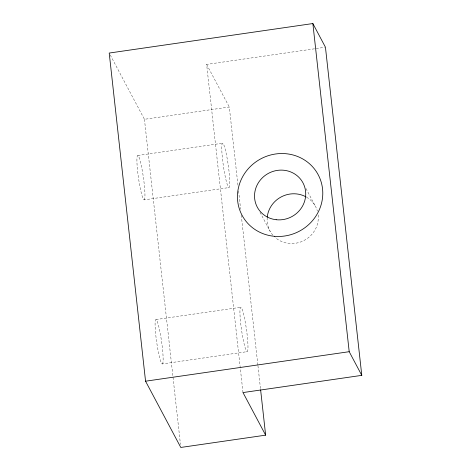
<?xml version="1.0" encoding="UTF-8"?>
<svg xmlns="http://www.w3.org/2000/svg" width="471" height="471" viewBox="0 0 471 471"><rect width="100%" height="100%" fill="white"/><g stroke="black" fill="none" stroke-linecap="round" stroke-linejoin="round"><path stroke-width="0.35" stroke-dasharray="2.35 1.77" d="M242.995 392.567L206.645 64.421L324.719 47.318M110.249 55.001L144.444 119.304L229.295 107.017L237.955 185.215M137.82 155.483L222.671 143.196M144.073 199.875A22.425 2.461 81.8 0 0 141.588 166.946A22.425 2.461 81.8 0 0 137.173 166.216A22.425 2.461 81.8 0 0 144.073 199.875L228.93 187.582A22.425 2.461 81.8 0 0 226.439 154.659A22.425 2.461 81.8 0 0 222.029 153.923A22.425 2.461 81.8 0 0 228.93 187.582M155.989 319.556L240.84 307.263M162.248 363.948A22.425 2.461 81.8 0 0 159.763 331.019A22.425 2.461 81.8 0 0 155.348 330.289A22.425 2.461 81.8 0 0 162.248 363.948L247.098 351.654A22.425 2.461 81.8 0 0 244.614 318.726A22.425 2.461 81.8 0 0 240.198 317.996A22.425 2.461 81.8 0 0 247.098 351.654M305.997 188.565L315.176 205.833M206.645 64.421L229.295 107.017M260.027 212.297L270.23 231.485M238.603 191.061L240.628 209.33M241.276 215.176L257.867 364.996M257.949 365.726L260.54 389.117M144.444 119.304L180.464 444.524M306.603 197.214A25.876 24.598 -28 0 1 317.419 211.167M318.16 214.97A25.876 24.598 -28 0 1 304.072 240.475A25.876 24.598 -28 0 1 275.117 237.449M272.839 235.159A25.876 24.598 -28 0 1 267.175 217.802"/><path stroke-width="0.71" d="M265.638 435.157L242.995 392.567L361.787 375.358L325.443 47.212L312.862 23.55L109.213 53.052L145.557 381.198L180.787 447.45L265.638 435.157L260.622 389.847M145.557 381.198L349.205 351.696L361.787 375.358M312.862 23.55L349.205 351.696M267.234 217.149A25.876 24.598 -28 0 1 306.038 196.89M274.77 236.33A43.132 40.995 -28 0 0 319.456 177.337A43.132 40.995 -28 0 0 246.139 171.326A43.132 40.995 -28 0 0 274.77 236.33M276.165 219.721A25.876 24.598 -28 0 0 304.007 185.068A25.876 24.598 -28 0 0 260.192 180.205A25.876 24.598 -28 0 0 276.165 219.721"/></g></svg>
